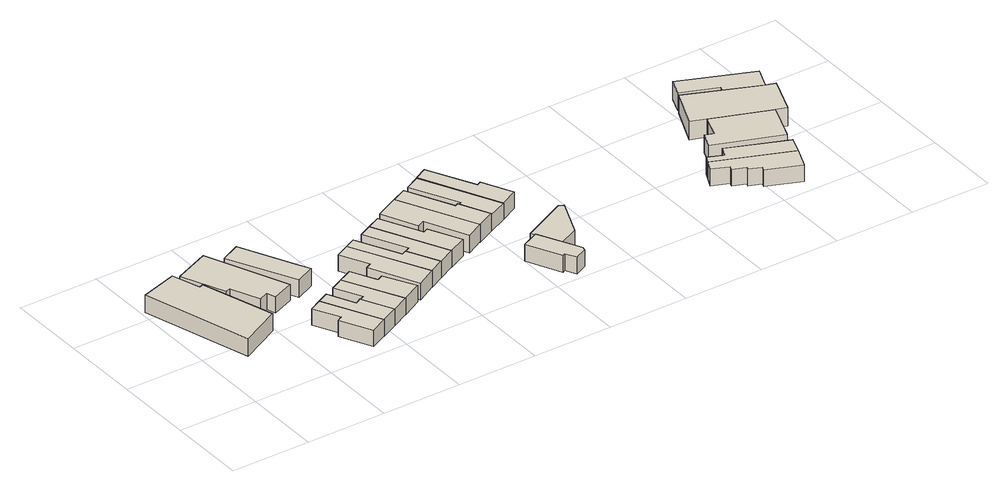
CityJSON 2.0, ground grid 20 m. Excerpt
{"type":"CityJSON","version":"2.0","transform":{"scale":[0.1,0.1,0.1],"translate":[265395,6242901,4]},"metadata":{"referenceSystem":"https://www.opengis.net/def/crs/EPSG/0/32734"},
"CityObjects":{
"building1":{"type":"Building","attributes":{"address":"3 Junction Road Salt River Cape Town","building":"industrial","building:levels":"1","footprint":{"type":"Polygon"},"plus_code":"CMX7X4XP+XRR","ground_height":5.56,"building_height":4.1,"roof_height":9.66},"geometry":[{"type":"Solid","lod":"1","boundaries":[[[[0,1,2,3]],[[1,4,5,2]],[[4,6,7,5]],[[6,8,9,7]],[[8,10,11,9]],[[10,0,3,11]],[[3,2,5,7,9,11]],[[10,8,6,4,1,0]]]]}]},
"building2":{"type":"Building","attributes":{"address":"38 Foundry Road Salt River Cape Town","building":"industrial","building:levels":"1","footprint":{"type":"Polygon"},"plus_code":"CMXMXPXX+XQV","ground_height":5.16,"building_height":4.1,"roof_height":9.26},"geometry":[{"type":"Solid","lod":"1","boundaries":[[[[12,13,14,15]],[[13,16,17,14]],[[16,18,19,17]],[[18,20,21,19]],[[20,22,23,21]],[[22,24,25,23]],[[24,26,27,25]],[[26,12,15,27]],[[15,14,17,19,21,23,25,27]],[[26,24,22,20,18,16,13,12]]]]}]},
"building3":{"type":"Building","attributes":{"address":"24 Greef Street Salt River Cape Town","building":"house","building:levels":"1","footprint":{"type":"Polygon"},"plus_code":"CPX8X8X9+XWV","ground_height":6.06,"building_height":4.1,"roof_height":10.16},"geometry":[{"type":"Solid","lod":"1","boundaries":[[[[28,29,30,31]],[[29,32,33,30]],[[32,34,35,33]],[[34,36,37,35]],[[36,38,39,37]],[[38,28,31,39]],[[31,30,33,35,37,39]],[[38,36,34,32,29,28]]]]}]},
"building4":{"type":"Building","attributes":{"address":"26 Greef Street Salt River Cape Town","building":"house","building:levels":"1","footprint":{"type":"Polygon"},"plus_code":"CPXHXHXG+XRR","ground_height":6.06,"building_height":4.1,"roof_height":10.16},"geometry":[{"type":"Solid","lod":"1","boundaries":[[[[40,41,31,30]],[[41,42,43,44,31]],[[42,45,46,47,44,43]],[[45,48,49,47,46]],[[48,50,51,49]],[[50,40,30,51]],[[30,31,44,47,49,51]],[[50,48,45,42,41,40]]]]}]},
"building5":{"type":"Building","attributes":{"address":"42 Foundry Road Salt River Cape Town","building":"house","building:levels":"1","footprint":{"type":"Polygon"},"plus_code":"CPX5XMXJ+XVV","ground_height":5.57,"building_height":4.1,"roof_height":9.67},"geometry":[{"type":"Solid","lod":"1","boundaries":[[[[52,53,54,55,56,57]],[[53,58,59,55,54]],[[58,60,61,59]],[[60,62,63,61]],[[62,52,57,56,63]],[[56,55,59,61,63]],[[62,60,58,53,52]]]]}]},
"building6":{"type":"Building","attributes":{"address":"28 Greef Street Salt River Cape Town","building":"house","building:levels":"1","footprint":{"type":"Polygon"},"plus_code":"CPXMXRX2+X5V","ground_height":5.94,"building_height":4.1,"roof_height":10.04},"geometry":[{"type":"Solid","lod":"1","boundaries":[[[[45,42,43,46]],[[42,64,65,43]],[[64,66,67,65]],[[66,68,69,67]],[[68,70,71,69]],[[70,45,46,71]],[[46,43,65,67,69,71]],[[70,68,66,64,42,45]]]]}]},
"building7":{"type":"Building","attributes":{"address":"30 Greef Street Salt River Cape Town","building":"house","building:levels":"1","footprint":{"type":"Polygon"},"plus_code":"CQX2XJX9+XVW","ground_height":5.94,"building_height":4.1,"roof_height":10.04},"geometry":[{"type":"Solid","lod":"1","boundaries":[[[[72,73,65,67]],[[73,74,75,65]],[[74,76,77,75]],[[76,78,79,77]],[[78,80,81,79]],[[80,72,67,81]],[[67,65,75,77,79,81]],[[80,78,76,74,73,72]]]]}]},
"building8":{"type":"Building","attributes":{"address":"Greef Street Salt River Cape Town","building":"house","building:levels":"1","footprint":{"type":"Polygon"},"plus_code":"CQX8X8X4+X3R","ground_height":5.68,"building_height":4.1,"roof_height":9.78},"geometry":[{"type":"Solid","lod":"1","boundaries":[[[[82,83,84,85]],[[83,86,87,84]],[[86,88,89,87]],[[88,90,91,89]],[[90,92,93,91]],[[92,82,85,93]],[[85,84,87,89,91,93]],[[92,90,88,86,83,82]]]]}]},
"building9":{"type":"Building","attributes":{"address":"Greef Street Salt River Cape Town","building":"house","building:levels":"1","footprint":{"type":"Polygon"},"plus_code":"CQX8X5XC+X4R","ground_height":5.66,"building_height":4.1,"roof_height":9.76},"geometry":[{"type":"Solid","lod":"1","boundaries":[[[[94,95,85,84]],[[95,96,97,98,85]],[[96,99,100,101,98,97]],[[99,102,103,101,100]],[[102,104,105,103]],[[104,94,84,105]],[[84,85,98,101,103,105]],[[104,102,99,96,95,94]]]]}]},
"building10":{"type":"Building","attributes":{"address":"Greef Street Salt River Cape Town","building":"house","building:levels":"1","footprint":{"type":"Polygon"},"plus_code":"CQXJX7XM+XHR","ground_height":5.57,"building_height":4.1,"roof_height":9.67},"geometry":[{"type":"Solid","lod":"1","boundaries":[[[[99,96,97,100]],[[96,106,107,97]],[[106,108,109,107]],[[108,110,111,109]],[[110,112,113,111]],[[112,99,100,113]],[[100,97,107,109,111,113]],[[112,110,108,106,96,99]]]]}]},
"building11":{"type":"Building","attributes":{"address":"Greef Street Salt River Cape Town","building":"house","building:levels":"1","footprint":{"type":"Polygon"},"plus_code":"CQXVX4XH+XWX","ground_height":5.57,"building_height":4.1,"roof_height":9.67},"geometry":[{"type":"Solid","lod":"1","boundaries":[[[[114,115,107,109]],[[115,116,117,107]],[[116,118,119,117]],[[118,120,121,119]],[[120,122,123,121]],[[122,114,109,123]],[[109,107,117,119,121,123]],[[122,120,118,116,115,114]]]]}]},
"building12":{"type":"Building","attributes":{"address":"40 Greef Street Salt River Cape Town","building":"house","building:levels":"1","footprint":{"type":"Polygon"},"plus_code":"CRX3XCX4+XWW","ground_height":5.51,"building_height":4.1,"roof_height":9.61},"geometry":[{"type":"Solid","lod":"1","boundaries":[[[[124,125,126,127,128]],[[125,129,130,126]],[[129,131,132,130]],[[131,133,134,132]],[[133,135,136,137,134]],[[135,124,128,127,137,136]],[[127,126,130,132,134,137]],[[135,133,131,129,125,124]]]]}]},
"building13":{"type":"Building","attributes":{"address":"42 Greef Street Salt River Cape Town","building":"house","building:levels":"1","footprint":{"type":"Polygon"},"plus_code":"CRX8X9XJ+X5X","ground_height":5.4,"building_height":4.1,"roof_height":9.5},"geometry":[{"type":"Solid","lod":"1","boundaries":[[[[138,139,140,136]],[[139,141,142,143,140]],[[141,144,145,146,143,142]],[[144,147,148,146,145]],[[147,149,128,148]],[[149,138,136,128]],[[136,140,143,146,148,128]],[[149,147,144,141,139,138]]]]}]},
"building14":{"type":"Building","attributes":{"address":"41 Greef Street Salt River Cape Town","building":"house","building:levels":"1","footprint":{"type":"Polygon"},"plus_code":"CVX2XCX4+X6R","ground_height":5.21,"building_height":4.1,"roof_height":9.31},"geometry":[{"type":"Solid","lod":"1","boundaries":[[[[150,151,152,153,154,155]],[[151,156,157,153,152]],[[156,158,159,157]],[[158,160,161,159]],[[160,162,163,161]],[[162,164,165,163]],[[164,166,167,165]],[[166,150,155,154,167]],[[154,153,157,159,161,163,165,167]],[[166,164,162,160,158,156,151,150]]]]}]},
"building15":{"type":"Building","attributes":{"address":"44 Greef Street Salt River Cape Town","building":"house","building:levels":"1","footprint":{"type":"Polygon"},"plus_code":"CRXJXHX6+XJX","ground_height":5.04,"building_height":4.1,"roof_height":9.14},"geometry":[{"type":"Solid","lod":"1","boundaries":[[[[139,168,169,170]],[[168,171,172,169]],[[171,173,174,172]],[[173,175,176,174]],[[175,141,142,176]],[[141,139,170,142]],[[170,169,172,174,176,142]],[[141,175,173,171,168,139]]]]}]},
"building16":{"type":"Building","attributes":{"address":"43 Greef Street Salt River Cape Town","building":"house","building:levels":"1","footprint":{"type":"Polygon"},"plus_code":"CVX5XJXH+XXX","ground_height":5.01,"building_height":4.1,"roof_height":9.11},"geometry":[{"type":"Solid","lod":"1","boundaries":[[[[177,178,179,155]],[[178,180,181,179]],[[180,182,183,181]],[[182,184,185,183]],[[184,186,187,185]],[[186,177,155,187]],[[155,179,181,183,185,187]],[[186,184,182,180,178,177]]]]}]},
"building17":{"type":"Building","attributes":{"address":"46 Greef Street Salt River Cape Town","building":"house","building:levels":"1","footprint":{"type":"Polygon"},"plus_code":"CRXQXCXX+XCX","ground_height":5.05,"building_height":4.1,"roof_height":9.15},"geometry":[{"type":"Solid","lod":"1","boundaries":[[[[168,188,189,190,191,169]],[[188,192,193,190,189]],[[192,194,195,193]],[[194,196,197,195]],[[196,171,198,197]],[[171,168,169,191,198]],[[191,190,193,195,197,198]],[[171,196,194,192,188,168]]]]}]},
"building18":{"type":"Building","attributes":{"address":"20 Portland Road Salt River Cape Town","building":"house","building:levels":"1","footprint":{"type":"Polygon"},"plus_code":"C3XQXMXV+XWR","ground_height":5.22,"building_height":4.1,"roof_height":9.32},"geometry":[{"type":"Solid","lod":"1","boundaries":[[[[199,200,201,202]],[[200,203,204,201]],[[203,205,206,204]],[[205,207,208,206]],[[207,209,210,208]],[[209,211,212,210]],[[211,213,214,212]],[[213,215,216,214]],[[215,217,218,216]],[[217,199,202,218]],[[202,201,204,206,208,210,212,214,216,218]],[[217,215,213,211,209,207,205,203,200,199]]]]}]},
"building19":{"type":"Building","attributes":{"address":"18 Portland Road Salt River Cape Town","building":"house","building:levels":"1","footprint":{"type":"Polygon"},"plus_code":"C3XRX6X6+XMR","ground_height":5.22,"building_height":4.1,"roof_height":9.32},"geometry":[{"type":"Solid","lod":"1","boundaries":[[[[199,219,220,202]],[[219,221,222,220]],[[221,223,224,222]],[[223,225,226,224]],[[225,200,201,226]],[[200,199,202,201]],[[202,220,222,224,226,201]],[[200,225,223,221,219,199]]]]}]},
"building20":{"type":"Building","attributes":{"address":"16 Portland Road Salt River Cape Town","building":"house","building:levels":"1","footprint":{"type":"Polygon"},"plus_code":"C4X2X5X9+X6R","ground_height":5.1,"building_height":4.1,"roof_height":9.2},"geometry":[{"type":"Solid","lod":"1","boundaries":[[[[227,228,229,230]],[[228,231,232,229]],[[231,233,234,232]],[[233,235,236,234]],[[235,237,238,236]],[[237,227,230,238]],[[230,229,232,234,236,238]],[[237,235,233,231,228,227]]]]}]},
"building21":{"type":"Building","attributes":{"address":"14 Portland Road Salt River Cape Town","building":"industrial","building:levels":"1","footprint":{"type":"Polygon"},"plus_code":"C4X6XCX2+XJR","ground_height":5.13,"building_height":4.1,"roof_height":9.23},"geometry":[{"type":"Solid","lod":"1","boundaries":[[[[239,240,241,242,243,244]],[[240,245,246,242,241]],[[245,247,248,246]],[[247,249,229,248]],[[249,250,230,229]],[[250,251,252,230]],[[251,253,254,252]],[[253,239,244,243,254]],[[243,242,246,248,229,230,252,254]],[[253,251,250,249,247,245,240,239]]]]}]},
"building22":{"type":"Building","attributes":{"address":"12 Portland Road Salt River Cape Town","building":"house","building:levels":"1","footprint":{"type":"Polygon"},"plus_code":"C4X8XJX5+X2R","ground_height":4.99,"building_height":4.1,"roof_height":9.09},"geometry":[{"type":"Solid","lod":"1","boundaries":[[[[255,256,257,258]],[[256,259,260,257]],[[259,240,241,260]],[[240,239,244,241]],[[239,261,262,244]],[[261,255,258,262]],[[258,257,260,241,244,262]],[[261,239,240,259,256,255]]]]}]}
},
"vertices":[
[4,420,12],[86,148,12],[86,148,57],[4,420,57],[187,200,12],[187,200,57],[130,382,12],[130,382,57],[120,378,12],[120,378,57],[97,449,12],[97,449,57],
[202,482,12],[112,443,12],[112,443,53],[202,482,53],[159,335,12],[159,335,53],[172,340,12],[172,340,53],[203,268,12],[203,268,53],[226,278,12],[226,278,53],[235,256,12],[235,256,53],[289,279,12],[289,279,53],
[367,35,20],[294,177,20],[294,177,62],[367,35,62],[263,161,20],[263,161,62],[296,97,20],[296,97,62],[283,90,20],[283,90,62],[323,13,20],[323,13,62],
[294,177,18],[367,35,18],[410,57,18],[410,57,60],[410,57,62],[371,133,18],[371,133,60],[371,133,62],[356,124,18],[356,124,62],[323,191,18],[323,191,62],
[344,330,12],[278,465,12],[278,465,54],[278,465,57],[344,330,57],[344,330,54],[229,442,12],[229,442,57],[312,277,12],[312,277,57],[360,300,12],[360,300,57],
[456,81,18],[456,81,60],[383,222,18],[383,222,60],[350,205,18],[350,205,60],[384,139,18],[384,139,60],
[383,222,17],[456,81,17],[507,108,17],[507,108,60],[465,184,17],[465,184,60],[450,176,17],[450,176,60],[418,239,17],[418,239,60],
[568,141,16],[473,327,16],[473,327,58],[568,141,58],[438,310,16],[438,310,58],[473,239,16],[473,239,58],[459,232,16],[459,232,58],[518,112,16],[518,112,58],
[473,327,15],[568,141,15],[606,160,15],[606,160,57],[606,160,58],[566,238,15],[566,238,57],[566,238,58],[554,232,15],[554,232,58],[499,340,15],[499,340,58],
[650,183,15],[650,183,57],[559,364,15],[559,364,57],[527,349,15],[527,349,57],[580,245,15],[580,245,57],
[559,364,14],[650,183,14],[696,206,14],[696,206,57],[656,285,14],[656,285,57],[644,279,14],[644,279,57],[593,381,14],[593,381,57],
[667,424,11],[607,394,11],[607,394,56],[667,424,56],[667,424,55],[649,306,11],[649,306,56],[667,315,11],[667,315,56],[717,211,11],[717,211,56],[762,235,11],[762,235,55],[762,235,56],
[762,235,9],[807,258,9],[807,258,55],[770,332,9],[770,332,51],[770,332,55],[762,328,9],[762,328,51],[762,328,55],[705,443,9],[705,443,55],[667,424,9],
[840,138,10],[797,118,10],[797,118,51],[797,118,53],[840,138,53],[840,138,51],[839,33,10],[839,33,53],[846,36,10],[846,36,53],[860,10,10],[860,10,53],[890,25,10],[890,25,53],[893,35,10],[893,35,53],[870,80,10],[870,80,53],
[856,281,9],[856,281,51],[807,258,51],[760,472,9],[760,472,51],[723,453,9],[723,453,51],[782,337,9],[782,337,51],
[840,138,9],[870,80,9],[870,80,51],[919,103,9],[919,103,51],[959,199,9],[959,199,51],[947,205,9],[947,205,51],[834,149,9],[834,149,51],
[900,304,9],[900,304,51],[900,304,52],[856,281,52],[863,378,9],[863,378,52],[852,373,9],[852,373,52],[793,489,9],[793,489,52],[760,472,52],
[1498,84,10],[1311,160,10],[1311,160,53],[1498,84,53],[1299,132,10],[1299,132,53],[1340,115,10],[1340,115,53],[1336,105,10],[1336,105,53],[1368,92,10],[1368,92,53],[1365,86,10],[1365,86,53],[1396,73,10],[1396,73,53],[1392,63,10],[1392,63,53],[1475,29,10],[1475,29,53],
[1513,126,10],[1513,126,53],[1368,186,10],[1368,186,53],[1357,161,10],[1357,161,53],[1319,177,10],[1319,177,53],
[1553,248,7],[1411,302,7],[1411,302,52],[1553,248,52],[1389,246,7],[1389,246,52],[1368,254,7],[1368,254,52],[1352,213,7],[1352,213,52],[1516,151,7],[1516,151,52],
[1592,341,5],[1503,378,5],[1503,378,51],[1503,378,52],[1592,341,52],[1592,341,51],[1415,415,5],[1415,415,52],[1372,316,5],[1372,316,52],[1411,302,5],[1553,248,5],[1579,239,5],[1579,239,52],[1615,333,5],[1615,333,52],
[1436,469,5],[1419,426,5],[1419,426,51],[1436,469,51],[1507,389,5],[1507,389,51],[1614,395,5],[1614,395,51]
]}
